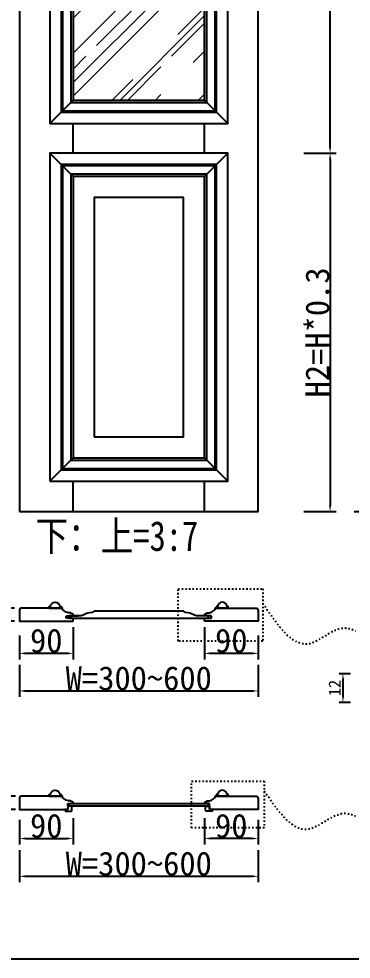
# Model space of a CAD drawing. Header units: millimetres. Extents: x 85186 to 129000, y -77269 to -36327.
# Drawn here: x 100278 to 100835, y -56872 to -55298 of the extents above; entities that cross this region are included whole.
import ezdxf

# ---------------------------------------------------------------- set-up
doc = ezdxf.new("R2010")
doc.units = ezdxf.units.MM
doc.linetypes.add('100', pattern=[30, 12, -18])
doc.layers.add('主色线', color=29, linetype='Continuous', lineweight=5)
doc.styles.add('KLF-1_宋体', font='SimSun.ttf')
doc.styles.get("Standard").update_dxf_attribs({"font": 'SimSun.ttf'})
doc.styles.add('ZB_宋体', font='SimSun.ttf')
doc.styles.add('宋体', font='SimSun.ttf', dxfattribs={"width": 0.8})
doc.dimstyles.new('ZB16-1.0+4倍大样', dxfattribs={"dimscale": 10, "dimtxt": 2, "dimasz": 1, "dimexe": 1.25, "dimexo": 0.625, "dimgap": 0.4, "dimtad": 1, "dimdec": 1, "dimlfac": 0.25, "dimtxsty": 'Standard', "dimcen": 2.5, "dimclrd": 144, "dimclre": 144, "dimclrt": 4, "dimadec": 0, "dimazin": 0, "dimtfac": 1, "dimtdec": 1, "dimtmove": 1, "dimatfit": 3, "dimfxlon": 1, "dimarcsym": 0})
doc.dimstyles.new('客来福标注小', dxfattribs={"dimscale": 20, "dimtxt": 2, "dimasz": 0.5, "dimexe": 0.5, "dimexo": 0, "dimgap": 0.05, "dimtad": 1, "dimdec": 0, "dimzin": 0, "dimdsep": 46, "dimtxsty": 'Standard', "dimcen": 0, "dimclrd": 256, "dimclre": 256, "dimclrt": 256, "dimadec": 0, "dimazin": 0, "dimtfac": 1, "dimtdec": 0, "dimtofl": 0, "dimtmove": 1, "dimatfit": 3, "dimfxl": 2.2, "dimfxlon": 1, "dimtolj": 1, "dimtzin": 0, "dimarcsym": 0})

# ---------------------------------------------------------------- blocks, each defined once
blk = doc.blocks.new('*D3024')
at = {"lineweight": -2, "transparency": 16777216}
for p, q in [((100279.5, -56379.1), (100279.5, -56433.1)), ((100679.5, -56379.1), (100679.5, -56433.1)), ((100289.5, -56423.1), (100669.5, -56423.1))]:
    blk.add_line(p, q, dxfattribs=at)
at = {"transparency": 16777216}
for points in [[(100289.5, -56421.4), (100289.5, -56424.8), (100279.5, -56423.1)], [(100669.5, -56421.4), (100669.5, -56424.8), (100679.5, -56423.1)]]:
    blk.add_solid(points, dxfattribs=at)
at = {"layer": 'Defpoints', "color": 0, "transparency": 16777216}
for p in [(100279.5, -56355.1), (100679.5, -56355.1), (100679.5, -56423.1)]:
    blk.add_point(p, dxfattribs=at)
at = {"transparency": 16777216, "insert": (100479.5, -56402.1), "char_height": 40, "attachment_point": 5, "style": 'KLF-1_宋体'}
blk.add_mtext('\\A1;W=300~600', dxfattribs=at)
blk = doc.blocks.new('*D3025')
at = {"lineweight": -2, "transparency": 16777216}
for p, q in [((100589.5, -56316.2), (100589.5, -56370.2)), ((100679.5, -56330.5), (100679.5, -56370.2)), ((100669.5, -56360.2), (100599.5, -56360.2))]:
    blk.add_line(p, q, dxfattribs=at)
at = {"transparency": 16777216}
for points in [[(100599.5, -56358.5), (100599.5, -56361.9), (100589.5, -56360.2)], [(100669.5, -56358.5), (100669.5, -56361.9), (100679.5, -56360.2)]]:
    blk.add_solid(points, dxfattribs=at)
at = {"layer": 'Defpoints', "color": 0, "transparency": 16777216}
for p in [(100589.5, -56302.5), (100679.5, -56330.5), (100589.5, -56360.2)]:
    blk.add_point(p, dxfattribs=at)
at = {"transparency": 16777216, "insert": (100634.5, -56339.2), "char_height": 40, "attachment_point": 5, "style": 'KLF-1_宋体'}
blk.add_mtext('\\A1;90', dxfattribs=at)
blk = doc.blocks.new('*D3026')
at = {"lineweight": -2, "transparency": 16777216}
for p, q in [((100369.5, -56316.2), (100369.5, -56370.2)), ((100279.5, -56330.5), (100279.5, -56370.2)), ((100359.5, -56360.2), (100289.5, -56360.2))]:
    blk.add_line(p, q, dxfattribs=at)
at = {"transparency": 16777216}
for points in [[(100289.5, -56358.5), (100289.5, -56361.9), (100279.5, -56360.2)], [(100359.5, -56358.5), (100359.5, -56361.9), (100369.5, -56360.2)]]:
    blk.add_solid(points, dxfattribs=at)
at = {"layer": 'Defpoints', "color": 0, "transparency": 16777216}
for p in [(100369.5, -56304), (100279.5, -56330.5), (100279.5, -56360.2)]:
    blk.add_point(p, dxfattribs=at)
at = {"transparency": 16777216, "insert": (100324.5, -56339.2), "char_height": 40, "attachment_point": 5, "style": 'KLF-1_宋体'}
blk.add_mtext('\\A1;90', dxfattribs=at)
blk = doc.blocks.new('*D3035')
at = {"lineweight": -2, "transparency": 16777216}
for p, q in [((100195.6, -56286.1), (100195.6, -56233.4)), ((100227.1, -56295.5), (100195.6, -56286.1)), ((100271.1, -56284.5), (100217.1, -56284.5)), ((100271.1, -56306.5), (100217.1, -56306.5)), ((100227.1, -56296.5), (100227.1, -56294.5))]:
    blk.add_line(p, q, dxfattribs=at)
at = {"transparency": 16777216}
for points in [[(100225.4, -56294.5), (100228.8, -56294.5), (100227.1, -56284.5)], [(100225.4, -56296.5), (100228.8, -56296.5), (100227.1, -56306.5)]]:
    blk.add_solid(points, dxfattribs=at)
at = {"layer": 'Defpoints', "color": 0, "transparency": 16777216}
for p in [(100227.1, -56284.5), (100309.9, -56284.5), (100309.9, -56306.5)]:
    blk.add_point(p, dxfattribs=at)
at = {"transparency": 16777216, "insert": (100174.6, -56259.7), "char_height": 40, "attachment_point": 5, "rotation": 90, "style": 'KLF-1_宋体'}
blk.add_mtext('\\A1;22', dxfattribs=at)
blk = doc.blocks.new('*D3038')
at = {"color": 144, "lineweight": -2, "transparency": 16777216}
for p, q in [((100815.1, -56394.1), (100834, -56394.1)), ((100821.5, -56404.1), (100821.5, -56432.1)), ((100815.1, -56442.1), (100834, -56442.1))]:
    blk.add_line(p, q, dxfattribs=at)
at = {"color": 144, "transparency": 16777216}
for points in [[(100819.9, -56404.1), (100823.2, -56404.1), (100821.5, -56394.1)], [(100819.9, -56432.1), (100823.2, -56432.1), (100821.5, -56442.1)]]:
    blk.add_solid(points, dxfattribs=at)
at = {"layer": 'Defpoints', "color": 0, "transparency": 16777216}
for p in [(100808.8, -56394.1), (100808.8, -56442.1), (100821.5, -56442.1)]:
    blk.add_point(p, dxfattribs=at)
at = {"color": 4, "transparency": 16777216, "insert": (100807.5, -56418.1), "char_height": 20, "attachment_point": 5, "rotation": 90}
blk.add_mtext('12', dxfattribs=at)
blk = doc.blocks.new('*D3039')
at = {"lineweight": -2, "transparency": 16777216}
for p, q in [((100840.3, -54122.9), (100894.3, -54122.9)), ((100884.3, -54132.9), (100884.3, -56112.9)), ((100840.3, -56122.9), (100894.3, -56122.9))]:
    blk.add_line(p, q, dxfattribs=at)
at = {"transparency": 16777216}
for points in [[(100882.7, -54132.9), (100886, -54132.9), (100884.3, -54122.9)], [(100882.7, -56112.9), (100886, -56112.9), (100884.3, -56122.9)]]:
    blk.add_solid(points, dxfattribs=at)
at = {"layer": 'Defpoints', "color": 0, "transparency": 16777216}
for p in [(100773.8, -54122.9), (100773.8, -56122.9), (100884.3, -56122.9)]:
    blk.add_point(p, dxfattribs=at)
at = {"transparency": 16777216, "insert": (100863.3, -55122.9), "char_height": 40, "attachment_point": 5, "rotation": 90, "style": 'ZB_宋体'}
blk.add_mtext('\\A1;H', dxfattribs=at)
blk = doc.blocks.new('*D3040')
at = {"lineweight": -2, "transparency": 16777216}
for p, q in [((100756, -55522.9), (100810, -55522.9)), ((100800, -55532.9), (100800, -56112.9)), ((100756, -56122.9), (100810, -56122.9))]:
    blk.add_line(p, q, dxfattribs=at)
at = {"transparency": 16777216}
for points in [[(100798.3, -55532.9), (100801.6, -55532.9), (100800, -55522.9)], [(100798.3, -56112.9), (100801.6, -56112.9), (100800, -56122.9)]]:
    blk.add_solid(points, dxfattribs=at)
at = {"layer": 'Defpoints', "color": 0, "transparency": 16777216}
for p in [(100628.5, -55522.9), (100729.5, -56122.9), (100800, -56122.9)]:
    blk.add_point(p, dxfattribs=at)
at = {"transparency": 16777216, "insert": (100779, -55822.9), "char_height": 40, "attachment_point": 5, "rotation": 90, "style": 'ZB_宋体'}
blk.add_mtext('\\A1;H2=H*0.3', dxfattribs=at)
blk = doc.blocks.new('*D3041')
at = {"lineweight": -2, "transparency": 16777216}
for p, q in [((100756, -54122.9), (100810, -54122.9)), ((100800, -55512.9), (100800, -54132.9)), ((100756, -55522.9), (100810, -55522.9))]:
    blk.add_line(p, q, dxfattribs=at)
at = {"transparency": 16777216}
for points in [[(100798.3, -54132.9), (100801.6, -54132.9), (100800, -54122.9)], [(100798.3, -55512.9), (100801.6, -55512.9), (100800, -55522.9)]]:
    blk.add_solid(points, dxfattribs=at)
at = {"layer": 'Defpoints', "color": 0, "transparency": 16777216}
for p in [(100669.5, -54122.9), (100800, -54122.9), (100628.5, -55522.9)]:
    blk.add_point(p, dxfattribs=at)
at = {"transparency": 16777216, "insert": (100779, -54822.9), "char_height": 40, "attachment_point": 5, "rotation": 90, "style": 'ZB_宋体'}
blk.add_mtext('\\A1;H1=H*0.7', dxfattribs=at)
blk = doc.blocks.new('*D3050')
at = {"lineweight": -2, "transparency": 16777216}
for p, q in [((100279.5, -56689.4), (100279.5, -56743.4)), ((100679.5, -56689.4), (100679.5, -56743.4)), ((100289.5, -56733.4), (100669.5, -56733.4))]:
    blk.add_line(p, q, dxfattribs=at)
at = {"transparency": 16777216}
for points in [[(100289.5, -56731.7), (100289.5, -56735), (100279.5, -56733.4)], [(100669.5, -56731.7), (100669.5, -56735), (100679.5, -56733.4)]]:
    blk.add_solid(points, dxfattribs=at)
at = {"layer": 'Defpoints', "color": 0, "transparency": 16777216}
for p in [(100279.5, -56665.3), (100679.5, -56665.3), (100679.5, -56733.4)]:
    blk.add_point(p, dxfattribs=at)
at = {"transparency": 16777216, "insert": (100479.5, -56712.4), "char_height": 40, "attachment_point": 5, "style": 'KLF-1_宋体'}
blk.add_mtext('\\A1;W=300~600', dxfattribs=at)
blk = doc.blocks.new('*D3051')
at = {"lineweight": -2, "transparency": 16777216}
for p, q in [((100589.5, -56636.3), (100589.5, -56680.1)), ((100679.5, -56638.9), (100679.5, -56680.1)), ((100669.5, -56670.1), (100599.5, -56670.1))]:
    blk.add_line(p, q, dxfattribs=at)
at = {"transparency": 16777216}
for points in [[(100599.5, -56668.5), (100599.5, -56671.8), (100589.5, -56670.1)], [(100669.5, -56668.5), (100669.5, -56671.8), (100679.5, -56670.1)]]:
    blk.add_solid(points, dxfattribs=at)
at = {"layer": 'Defpoints', "color": 0, "transparency": 16777216}
for p in [(100589.5, -56636.3), (100679.5, -56638.9), (100589.5, -56670.1)]:
    blk.add_point(p, dxfattribs=at)
at = {"transparency": 16777216, "insert": (100634.5, -56649.1), "char_height": 40, "attachment_point": 5, "style": 'KLF-1_宋体'}
blk.add_mtext('\\A1;90', dxfattribs=at)
blk = doc.blocks.new('*D3052')
at = {"lineweight": -2, "transparency": 16777216}
for p, q in [((100279.5, -56638.9), (100279.5, -56680.1)), ((100369.5, -56636.3), (100369.5, -56680.1)), ((100289.5, -56670.1), (100359.5, -56670.1))]:
    blk.add_line(p, q, dxfattribs=at)
at = {"transparency": 16777216}
for points in [[(100289.5, -56668.5), (100289.5, -56671.8), (100279.5, -56670.1)], [(100359.5, -56668.5), (100359.5, -56671.8), (100369.5, -56670.1)]]:
    blk.add_solid(points, dxfattribs=at)
at = {"layer": 'Defpoints', "color": 0, "transparency": 16777216}
for p in [(100279.5, -56638.9), (100369.5, -56636.3), (100369.5, -56670.1)]:
    blk.add_point(p, dxfattribs=at)
at = {"transparency": 16777216, "insert": (100324.5, -56649.1), "char_height": 40, "attachment_point": 5, "style": 'KLF-1_宋体'}
blk.add_mtext('\\A1;90', dxfattribs=at)
blk = doc.blocks.new('*D3053')
at = {"lineweight": -2, "transparency": 16777216}
for p, q in [((100197.5, -56600.8), (100197.5, -56548.1)), ((100229, -56610.3), (100197.5, -56600.8)), ((100273, -56599.3), (100219, -56599.3)), ((100273, -56621.3), (100219, -56621.3)), ((100229, -56609.3), (100229, -56611.3))]:
    blk.add_line(p, q, dxfattribs=at)
at = {"transparency": 16777216}
for points in [[(100227.3, -56609.3), (100230.7, -56609.3), (100229, -56599.3)], [(100227.3, -56611.3), (100230.7, -56611.3), (100229, -56621.3)]]:
    blk.add_solid(points, dxfattribs=at)
at = {"layer": 'Defpoints', "color": 0, "transparency": 16777216}
for p in [(100304.8, -56599.3), (100229, -56621.3), (100304.8, -56621.3)]:
    blk.add_point(p, dxfattribs=at)
at = {"transparency": 16777216, "insert": (100176.5, -56574.5), "char_height": 40, "attachment_point": 5, "rotation": 90, "style": 'KLF-1_宋体'}
blk.add_mtext('\\A1;22', dxfattribs=at)

msp = doc.modelspace()

# ---------------------------------------------------------------- hatches: boundary and pattern name
at = {"layer": '主色线'}
h = msp.add_hatch(dxfattribs=at)
h.set_pattern_fill('AR-RROOF', color=4, scale=3, angle=45, style=0)
h.set_pattern_definition([(45, (-28370.99, -96318.32), (64.657844, 172.420918), [1143, -152.4, 381, -76.2]), (45, (-28326.26, -96219.71), (-125.54398, 17.78091), [228.6, -25.146, 457.2, -57.15]), (45, (-28389.845, -96245.577), (244.083361, 316.28462), [609.6, -106.68, 304.8, -76.2])])
h.paths.add_polyline_path([(100369.461, -55433.969), (100589.461, -55433.969), (100589.461, -54211.858), (100369.461, -54211.858)])
h.paths.add_polyline_path([(101343.604, -55233.969), (101563.604, -55233.969), (101563.604, -54211.858), (101343.604, -54211.858)])
h.paths.add_polyline_path([(102183.927, -55063.969), (102403.927, -55063.969), (102403.927, -54211.858), (102183.927, -54211.858)])

# ---------------------------------------------------------------- linework, layer by layer
at = {"color": 250}
for p, q in [((100369.461, -55522.858), (100369.461, -55472.969)), ((100589.461, -55522.858), (100589.461, -55472.969)), ((100369.461, -56122.858), (100369.461, -56071.858)), ((100589.461, -56122.858), (100589.461, -56071.858))]:
    msp.add_line(p, q, dxfattribs=at)
at = {"color": 0}
for p, q in [((100360.761, -56621.27), (100355.761, -56621.27)), ((100355.761, -56621.27), (100355.761, -56623.27)), ((100356.761, -56624.27), (100366.5, -56624.27)), ((100602.161, -56624.27), (100592.422, -56624.27)), ((100598.161, -56621.27), (100603.161, -56621.27)), ((100603.161, -56621.27), (100603.161, -56623.27))]:
    msp.add_line(p, q, dxfattribs=at)
for p, q in [((100367.5, -56616.219), (100360.761, -56616.219)), ((100360.761, -56616.219), (100360.761, -56621.27)), ((100367.5, -56623.27), (100367.5, -56616.219)), ((100591.422, -56623.27), (100591.422, -56616.219)), ((100591.422, -56616.219), (100598.161, -56616.219)), ((100598.161, -56616.219), (100598.161, -56621.27))]:
    msp.add_line(p, q)
msp.add_lwpolyline([(99904.871, -53983.433), (102921.969, -53983.433), (102921.969, -56872.127), (99904.871, -56872.127)], close=True, dxfattribs=at)
for points in [[(100279.461, -56122.858), (100679.461, -56122.858), (100679.461, -54122.858), (100279.461, -54122.858)], [(100330.461, -55472.969), (100628.461, -55472.969), (100628.461, -54172.858), (100330.461, -54172.858)], [(100349.461, -55453.969), (100609.461, -55453.969), (100609.461, -54191.858), (100349.461, -54191.858)], [(100369.461, -55433.969), (100589.461, -55433.969), (100589.461, -54211.858), (100369.461, -54211.858)], [(100330.461, -56071.858), (100628.461, -56071.858), (100628.461, -55522.858), (100330.461, -55522.858)], [(100349.461, -56052.858), (100609.461, -56052.858), (100609.461, -55541.858), (100349.461, -55541.858)], [(100369.461, -56032.858), (100589.461, -56032.858), (100589.461, -55561.858), (100369.461, -55561.858)], [(100404.461, -55997.858), (100554.461, -55997.858), (100554.461, -55596.858), (100404.461, -55596.858)]]:
    msp.add_lwpolyline(points, close=True)
at = {"color": 250}
for points in [[(100351.461, -55451.969), (100607.461, -55451.969), (100607.461, -54193.858), (100351.461, -54193.858)], [(100365.461, -55437.969), (100593.461, -55437.969), (100593.461, -54207.858), (100365.461, -54207.858)], [(100351.461, -56050.858), (100607.461, -56050.858), (100607.461, -55543.858), (100351.461, -55543.858)], [(100365.461, -56036.858), (100593.461, -56036.858), (100593.461, -55557.858), (100365.461, -55557.858)]]:
    msp.add_lwpolyline(points, close=True, dxfattribs=at)
for points in [[(100369.461, -55433.969), (100330.461, -55472.969)], [(100628.461, -55472.969), (100589.461, -55433.969)], [(100369.461, -55561.858), (100330.461, -55522.858)], [(100589.461, -55561.858), (100628.461, -55522.858)], [(100369.461, -56032.858), (100330.461, -56071.858)], [(100628.461, -56071.858), (100589.461, -56032.858)], [(100329.461, -56284.533), (100351.461, -56284.533)], [(100629.461, -56284.533), (100607.461, -56284.533)], [(100329.461, -56599.27), (100351.461, -56599.27)], [(100629.461, -56599.27), (100607.461, -56599.27)], [(100360.761, -56611.219), (100367.961, -56611.219), (100369.461, -56610.759), (100369.461, -56610.295)], [(100360.761, -56616.219), (100360.761, -56611.219)], [(100598.161, -56611.219), (100590.961, -56611.219), (100589.461, -56610.66), (100589.461, -56610.295)], [(100598.161, -56621.27), (100598.161, -56611.219)]]:
    msp.add_lwpolyline(points)
at = {"color": 251, "linetype": '100', "ltscale": 0.2}
for points in [[(100545.49, -56252.111), (100687.118, -56252.111), (100687.118, -56339.476), (100545.49, -56339.476)], [(100568.058, -56573.886), (100689.729, -56573.886), (100689.729, -56652.16), (100568.058, -56652.16)]]:
    msp.add_lwpolyline(points, close=True, dxfattribs=at)
for points in [[(100331.461, -56281.533, -0.875), (100347.461, -56281.533), (100349.461, -56281.533), (100349.461, -56284.533), (100329.461, -56284.533), (100329.461, -56281.533)], [(100627.461, -56281.533, 0.875), (100611.461, -56281.533), (100609.461, -56281.533), (100609.461, -56284.533), (100629.461, -56284.533), (100629.461, -56281.533)], [(100331.461, -56596.27, -0.875), (100347.461, -56596.27), (100349.461, -56596.27), (100349.461, -56599.27), (100329.461, -56599.27), (100329.461, -56596.27)], [(100627.461, -56596.27, 0.875), (100611.461, -56596.27), (100609.461, -56596.27), (100609.461, -56599.27), (100629.461, -56599.27), (100629.461, -56596.27)]]:
    msp.add_lwpolyline(points, format="xyb", close=True)
for points in [[(100369.461, -56296.02), (100369.461, -56295.482, 0.32493585), (100366.461, -56293.482), (100366.461, -56293.482, -0.41421356), (100365.961, -56292.982), (100365.961, -56292.982, 0.41421356), (100365.461, -56292.482), (100365.461, -56292.482, -0.21232914), (100351.461, -56286.533), (100351.461, -56284.533), (100282.461, -56284.533, 0.41421356), (100279.461, -56287.533), (100279.461, -56306.533), (100368.461, -56306.533), (100369.461, -56305.533), (100369.461, -56302.482), (100367.961, -56301.482), (100358.761, -56301.482), (100357.761, -56300.482), (100357.761, -56298.482), (100358.761, -56297.482), (100367.961, -56297.482), (100369.461, -56296.482), (100369.461, -56295.558)], [(100362.761, -56297.482), (100377.867, -56297.482), (100362.761, -56297.482), (100362.761, -56301.482), (100596.161, -56301.482), (100596.161, -56297.482), (100579.461, -56297.482, -0.11079369), (100572.626, -56295.949, 0.10682062), (100557.463, -56291.982), (100554.461, -56289.482), (100404.461, -56289.482), (100401.458, -56291.982, 0.10682062), (100386.295, -56295.949, -0.11079369), (100379.46, -56297.482), (100362.761, -56297.482), (100371.661, -56297.482)], [(100589.461, -56296.02), (100589.461, -56295.482, -0.32493585), (100592.461, -56293.482), (100592.461, -56293.482, 0.41421356), (100592.961, -56292.982), (100592.961, -56292.982, -0.41421356), (100593.461, -56292.482), (100593.461, -56292.482, 0.21232914), (100607.461, -56286.533), (100607.461, -56284.533), (100676.461, -56284.533, -0.41421356), (100679.461, -56287.533), (100679.461, -56306.533), (100590.461, -56306.533), (100589.461, -56305.533), (100589.461, -56302.482), (100590.961, -56301.482), (100600.161, -56301.482), (100601.161, -56300.482), (100601.161, -56298.482), (100600.161, -56297.482), (100590.961, -56297.482), (100589.461, -56296.482), (100589.461, -56295.558)], [(100369.461, -56610.759), (100369.461, -56610.219, 0.32493585), (100366.461, -56608.219), (100366.461, -56608.219, -0.41421356), (100365.961, -56607.719), (100365.961, -56607.719, 0.41421356), (100365.461, -56607.219), (100365.461, -56607.219, -0.21232914), (100351.461, -56601.27), (100351.461, -56599.27), (100282.461, -56599.27, 0.41421356), (100279.461, -56602.27), (100279.461, -56621.27), (100360.761, -56621.27)], [(100589.461, -56610.66), (100589.461, -56610.219, -0.32493585), (100592.461, -56608.219), (100592.461, -56608.219, 0.41421356), (100592.961, -56607.719), (100592.961, -56607.719, -0.41421356), (100593.461, -56607.219), (100593.461, -56607.219, 0.21232914), (100607.461, -56601.27), (100607.461, -56599.27), (100676.461, -56599.27, -0.41421356), (100679.461, -56602.27), (100679.461, -56621.27), (100598.161, -56621.27)]]:
    msp.add_lwpolyline(points, format="xyb")
at = {"color": 5}
msp.add_lwpolyline([(100362.761, -56616.219), (100362.761, -56611.219), (100596.161, -56611.219), (100596.161, -56616.219)], close=True, dxfattribs=at)
at = {"color": 0}
for centre, start, end in [((100356.761, -56623.27), 180, 270), ((100366.5, -56623.27), 270, 0), ((100592.422, -56623.27), 180, 270), ((100602.161, -56623.27), 270, 0)]:
    msp.add_arc(centre, 1, start, end, dxfattribs=at)
at = {"color": 251, "linetype": '100', "ltscale": 0.2}
for points, knots in [([(100687.118, -56276.417), (100712.066, -56313.51), (100751.328, -56371.887), (100810.888, -56312.212), (100835.686, -56318.977), (100842.774, -56322.655)], [0, 0, 0, 0, 104.12393614, 163.86704004, 188.21827368, 188.21827368, 188.21827368, 188.21827368]), ([(100689.729, -56590.545), (100713.813, -56626.292), (100752.477, -56680.983), (100810.888, -56622.46), (100835.686, -56629.225), (100842.774, -56632.903)], [3.6326178, 3.6326178, 3.6326178, 3.6326178, 104.12393614, 163.86704004, 188.21827368, 188.21827368, 188.21827368, 188.21827368])]:
    msp.add_open_spline(points, degree=3, knots=knots, dxfattribs=at)

# ---------------------------------------------------------------- texts
at = {"color": 0, "insert": (100306.594, -56138.684), "char_height": 50, "width": 365.74022, "attachment_point": 1, "style": '宋体'}
msp.add_mtext('下：上=3:7', dxfattribs=at)

# ---------------------------------------------------------------- dimensions: what is measured, and where the dimension line sits
at = {"color": 0}
for base, p1, p2, text, picture, middle in [((100799.975, -54122.858), (100628.461, -55522.858), (100669.461, -54122.858), 'H1=H*0.7', '*D3041', (100778.975, -54822.858)), ((100884.328, -56122.858), (100773.848, -54122.858), (100773.848, -56122.858), 'H', '*D3039', (100863.328, -55122.858)), ((100799.975, -56122.858), (100628.461, -55522.858), (100729.461, -56122.858), 'H2=H*0.3', '*D3040', (100778.975, -55822.858))]:
    dim = msp.add_linear_dim(base=base, p1=p1, p2=p2, angle=90, text=text, dimstyle='客来福标注小', override={"dimtxsty": 'ZB_宋体'}, dxfattribs=at)
    dim.commit()
    dim.dimension.update_dxf_attribs({"geometry": picture, "text_midpoint": middle})
for base, p1, p2, angle, picture, middle in [((100227.088, -56284.533), (100309.869, -56306.533), (100309.869, -56284.533), 90, '*D3035', (100174.588, -56285.083)), ((100228.989, -56621.27), (100304.759, -56599.27), (100304.759, -56621.27), 90, '*D3053', (100176.489, -56599.82)), ((100589.461, -56670.137), (100679.461, -56638.86), (100589.461, -56636.335), 180, '*D3051', (100634.461, -56649.137))]:
    dim = msp.add_linear_dim(base=base, p1=p1, p2=p2, angle=angle, dimstyle='客来福标注小', override={"dimtxsty": 'KLF-1_宋体'}, dxfattribs=at)
    dim.commit()
    dim.dimension.update_dxf_attribs({"geometry": picture, "text_midpoint": middle})
for base, p1, p2, picture, middle in [((100279.461, -56360.203), (100369.461, -56304.007), (100279.461, -56330.468), '*D3026', (100324.461, -56339.203)), ((100589.461, -56360.203), (100679.461, -56330.468), (100589.461, -56302.482), '*D3025', (100634.461, -56339.203)), ((100369.461, -56670.137), (100279.461, -56638.86), (100369.461, -56636.335), '*D3052', (100324.461, -56649.137))]:
    dim = msp.add_linear_dim(base=base, p1=p1, p2=p2, dimstyle='客来福标注小', override={"dimtxsty": 'KLF-1_宋体'}, dxfattribs=at)
    dim.commit()
    dim.dimension.update_dxf_attribs({"geometry": picture, "text_midpoint": middle})
for base, p1, p2, picture, middle in [((100679.461, -56423.106), (100279.461, -56355.072), (100679.461, -56355.072), '*D3024', (100479.461, -56423.106)), ((100679.461, -56733.354), (100279.461, -56665.32), (100679.461, -56665.32), '*D3050', (100479.461, -56733.354))]:
    dim = msp.add_linear_dim(base=base, p1=p1, p2=p2, text='W=300~600', dimstyle='客来福标注小', override={"dimtxsty": 'KLF-1_宋体'}, dxfattribs=at)
    dim.commit()
    dim.dimension.update_dxf_attribs({"geometry": picture, "text_midpoint": middle, "dimtype": 160})
at = {"color": 2}
dim = msp.add_linear_dim(base=(100821.523, -56442.081), p1=(100808.819, -56394.082), p2=(100808.819, -56442.081), angle=90, dimstyle='ZB16-1.0+4倍大样', dxfattribs=at)
dim.commit()
dim.dimension.update_dxf_attribs({"geometry": '*D3038', "text_midpoint": (100807.523, -56418.081)})

doc.saveas('drawing.dxf')
